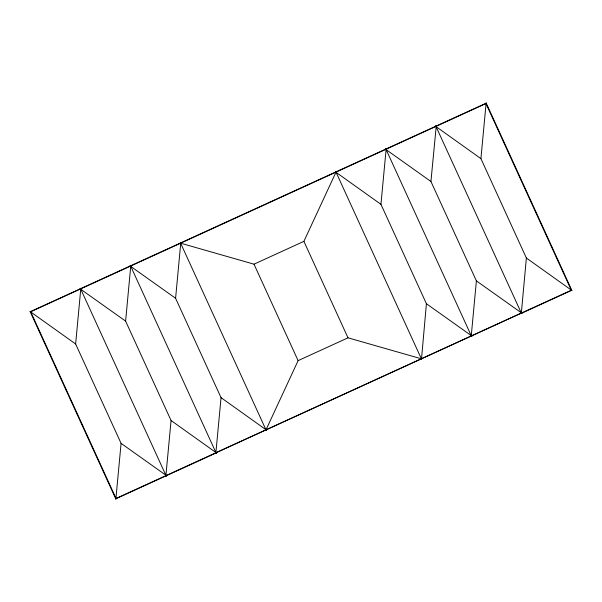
<?xml version="1.0" encoding="UTF-8"?>
<svg xmlns="http://www.w3.org/2000/svg" width="602" height="602" viewBox="0 0 602 602"><rect width="100%" height="100%" fill="white"/><g stroke="black" fill="none" stroke-linecap="round" stroke-linejoin="round"><path stroke-width="0.9" d="M165.851 476.197L166.506 475.633L121.085 443.373L75.626 343.983L80.834 288.305L80.66 288.907L166.032 475.588L165.851 476.197L171.066 420.512L125.607 321.122L80.179 288.862L80.834 288.305M125.607 321.122L130.815 265.444L130.642 266.054L216.013 452.727L215.832 453.336L221.047 397.659L175.588 298.268L130.16 266.001L130.815 265.444M115.87 499.05L116.051 498.448L30.679 311.768L30.1 311.505L115.87 499.05L121.085 443.373M175.588 298.268L180.796 242.583L180.623 243.193L265.994 429.873L266.573 430.137L221.047 397.659M180.796 242.583L180.623 243.193L253.999 264.18L303.89 241.357L336.006 172.127L335.427 171.863L380.953 204.341L426.412 303.732L421.52 358.875M215.832 453.336L216.013 452.727L521.34 313.093L526.374 258.017L480.915 158.627L435.389 126.149L435.968 126.412L521.34 313.093L521.069 313.484M380.953 204.341L386.168 148.664L385.987 149.273L471.358 335.946L471.185 336.556L476.393 280.878L430.934 181.488L385.513 149.221L386.168 148.664M430.934 181.488L436.247 126.021L435.389 126.149M436.149 125.803L435.968 126.412M266.573 430.137L265.994 429.873L298.11 360.643L348.001 337.82L421.377 358.807L421.204 359.417L421.377 358.807L336.006 172.127L335.427 171.863M480.915 158.627L486.13 102.95L571.9 290.495L526.374 258.017M30.1 311.505L30.679 311.768L485.949 103.552L486.13 102.95M471.185 336.556L471.84 335.999L426.412 303.732M521.166 313.695L521.821 313.138L476.393 280.878M421.204 359.417L421.34 358.822M30.326 311.663L130.16 266.001M130.062 265.791L130.792 265.715M130.912 265.663L435.494 126.367M435.615 126.307L486.1 103.22M116.051 498.448L571.321 290.232L571.9 290.495M115.9 498.78L215.734 453.118M215.862 453.065L216.487 452.779M521.189 313.424L571.674 290.337M385.987 149.273L385.408 149.01M521.34 313.093L521.919 313.356M471.358 335.946L471.938 336.209M80.66 288.907L80.081 288.644M171.066 420.512L216.366 452.832M166.032 475.588L166.611 475.851M216.013 452.727L216.592 452.99M570.312 289.359L571.569 290.254M30.431 311.746L75.626 343.983M485.949 103.552L571.321 290.232M303.89 241.357L348.001 337.82M253.999 264.18L298.11 360.643"/></g></svg>
